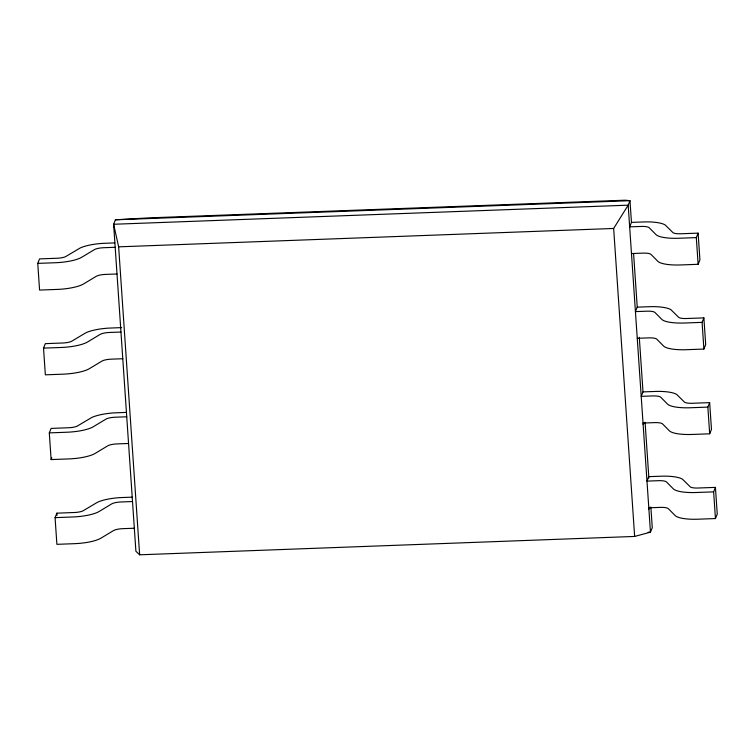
<?xml version="1.0" encoding="UTF-8"?>
<svg xmlns="http://www.w3.org/2000/svg" width="755" height="755" viewBox="0 0 755 755"><rect width="100%" height="100%" fill="white"/><g stroke="black" fill="none" stroke-linecap="round" stroke-linejoin="round"><path stroke-width="1.13" d="M117.006 273.98L105.464 274.405A9.183 2.322 -3.9 0 0 96.225 276.321L83.522 283.965A26.406 6.682 -3.9 0 1 56.993 289.429L39.571 290.071L37.75 263.382L39.553 258.908L57.908 258.21A9.098 2.303 -3.9 0 0 65.676 256.606L80.068 248.055A26.491 6.701 -3.9 0 1 102.727 243.374L114.807 242.893M122.782 358.729L111.24 359.163A9.183 2.322 -3.9 0 0 102.001 361.069L89.288 368.714A26.406 6.682 -3.9 0 1 62.769 374.178L45.347 374.829L43.526 348.13L45.319 343.657L63.684 342.959A9.098 2.303 -3.9 0 0 71.451 341.364L85.843 332.804A26.491 6.701 -3.9 0 1 108.503 328.123L121.668 327.604M631.463 222.385L645.695 221.885A26.491 6.701 -3.9 0 1 665.212 225.009L673.064 232.729A9.098 2.303 -3.9 0 0 679.764 233.795L698.111 233.135L696.308 237.608L678.877 238.25A26.406 6.682 -3.9 0 1 656.01 234.626L649.168 227.699A9.183 2.322 -3.9 0 0 641.203 226.434L629.661 226.859L631.463 222.385L629.981 200.698L625.3 200.198L149.216 217.865L115.421 219.79L113.618 224.263L135.9 551.254L139.637 554.802L634.644 536.437L650.461 532.162L652.263 527.688L650.848 506.964M128.558 443.478L117.016 443.912A9.183 2.322 -3.9 0 0 107.767 445.818L95.064 453.472A26.406 6.682 -3.9 0 1 68.545 458.927L51.123 459.578L49.301 432.889L51.095 428.406L69.46 427.707A9.098 2.303 -3.9 0 0 77.227 426.113L91.619 417.562A26.491 6.701 -3.9 0 1 114.279 412.872L126.359 412.4M51.123 459.578L51.84 457.785M134.333 528.236L122.791 528.66A9.183 2.322 -3.9 0 0 113.543 530.576L100.84 538.221A26.406 6.682 -3.9 0 1 74.32 543.685L56.889 544.327L55.077 517.637L56.87 513.164L75.236 512.466A9.098 2.303 -3.9 0 0 83.003 510.861L97.395 502.311A26.491 6.701 -3.9 0 1 120.054 497.62L132.134 497.149M637.239 307.134L635.436 311.607L646.978 311.183A9.183 2.322 -3.9 0 1 654.944 312.457L661.786 319.374A26.406 6.682 -3.9 0 0 684.653 323.008L702.084 322.357L703.877 317.883L685.54 318.544A9.098 2.303 -3.9 0 1 678.839 317.487L670.987 309.758A26.491 6.701 -3.9 0 0 651.471 306.634L637.239 307.134L633.596 253.718M631.482 253.548L643.024 253.123A9.183 2.322 -3.9 0 1 650.989 254.397L657.832 261.315A26.406 6.682 -3.9 0 0 680.699 264.948L698.13 264.297L699.923 259.824L698.111 233.135M643.118 424.385L643.836 422.602M637.258 338.306L648.8 337.872A9.183 2.322 -3.9 0 1 656.765 339.146L663.607 346.073A26.406 6.682 -3.9 0 0 686.474 349.697L703.905 349.055L705.698 344.582L703.877 317.883M648.894 509.144L649.611 507.351M707.86 407.105L709.653 402.632L691.316 403.302A9.098 2.303 -3.9 0 1 684.615 402.236L676.763 394.506A26.491 6.701 -3.9 0 0 657.237 391.392L643.005 391.883L641.212 396.356L652.754 395.931A9.183 2.322 -3.9 0 1 660.719 397.205L667.562 404.123A26.406 6.682 -3.9 0 0 690.429 407.757L707.86 407.105L709.681 433.804L692.25 434.446A26.406 6.682 -3.9 0 1 669.383 430.822L662.541 423.895A9.183 2.322 -3.9 0 0 654.576 422.621L643.034 423.055M709.681 433.804L711.474 429.331L709.653 402.632M713.635 491.864L715.429 487.39L697.091 488.051A9.098 2.303 -3.9 0 1 690.391 486.984L682.539 479.255A26.491 6.701 -3.9 0 0 663.013 476.141L648.781 476.641L646.988 481.114L658.53 480.68A9.183 2.322 -3.9 0 1 666.495 481.954L673.337 488.881A26.406 6.682 -3.9 0 0 696.204 492.505L713.635 491.864L715.447 518.553L698.026 519.204A26.406 6.682 -3.9 0 1 675.159 515.571L668.307 508.653A9.183 2.322 -3.9 0 0 660.351 507.379L648.8 507.804M715.447 518.553L717.25 514.08L715.429 487.39M634.644 536.437L613.655 228.463L628.179 205.171L629.981 200.698L115.421 219.79M648.111 532.247L650.461 532.162L628.179 205.171L113.618 224.263L118.648 246.838L613.655 228.463M115.185 247.291L103.643 247.716A9.183 2.322 -3.9 0 0 94.403 249.622L81.7 257.276A26.406 6.682 -3.9 0 1 55.181 262.74L37.75 263.382M120.96 332.04L109.418 332.464A9.183 2.322 -3.9 0 0 100.179 334.38L87.476 342.024A26.406 6.682 -3.9 0 1 60.957 347.489L43.526 348.13M126.736 416.788L115.194 417.213A9.183 2.322 -3.9 0 0 105.955 419.129L93.252 426.773A26.406 6.682 -3.9 0 1 66.723 432.238L49.301 432.889M132.512 501.537L120.97 501.971A9.183 2.322 -3.9 0 0 111.731 503.878L99.028 511.531A26.406 6.682 -3.9 0 1 72.499 516.986L55.077 517.637M696.308 237.608L698.13 264.297M702.084 322.357L703.905 349.055M639.287 337.325L643.024 392.053M645.081 422.234L648.875 477.972M118.648 246.838L139.637 554.802M56.87 513.164L57.021 515.382"/></g></svg>
